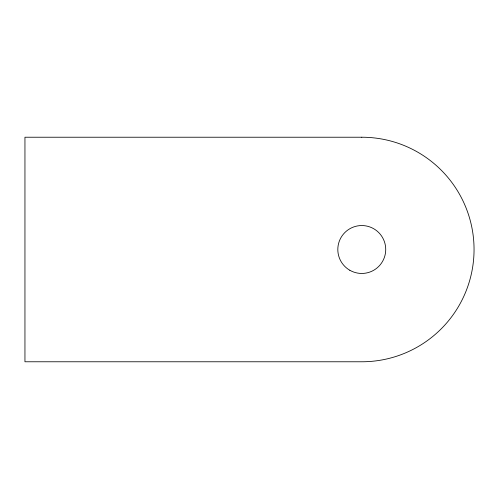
<?xml version="1.0" encoding="UTF-8"?>
<svg xmlns="http://www.w3.org/2000/svg" width="499" height="499" viewBox="0 0 499 499"><rect width="100%" height="100%" fill="white"/><g stroke="black" fill="none" stroke-linecap="round" stroke-linejoin="round"><path stroke-width="0.75" d="M361.775 137.225L24.95 137.225L24.95 361.775L361.775 361.775A112.275 112.275 0 0 0 474.05 249.5A112.275 112.275 0 0 0 361.775 137.225M349.799 270.246A23.952 23.952 0 0 0 385.727 249.5A23.952 23.952 0 0 0 349.799 228.754A23.952 23.952 0 0 0 349.799 270.246"/></g></svg>
